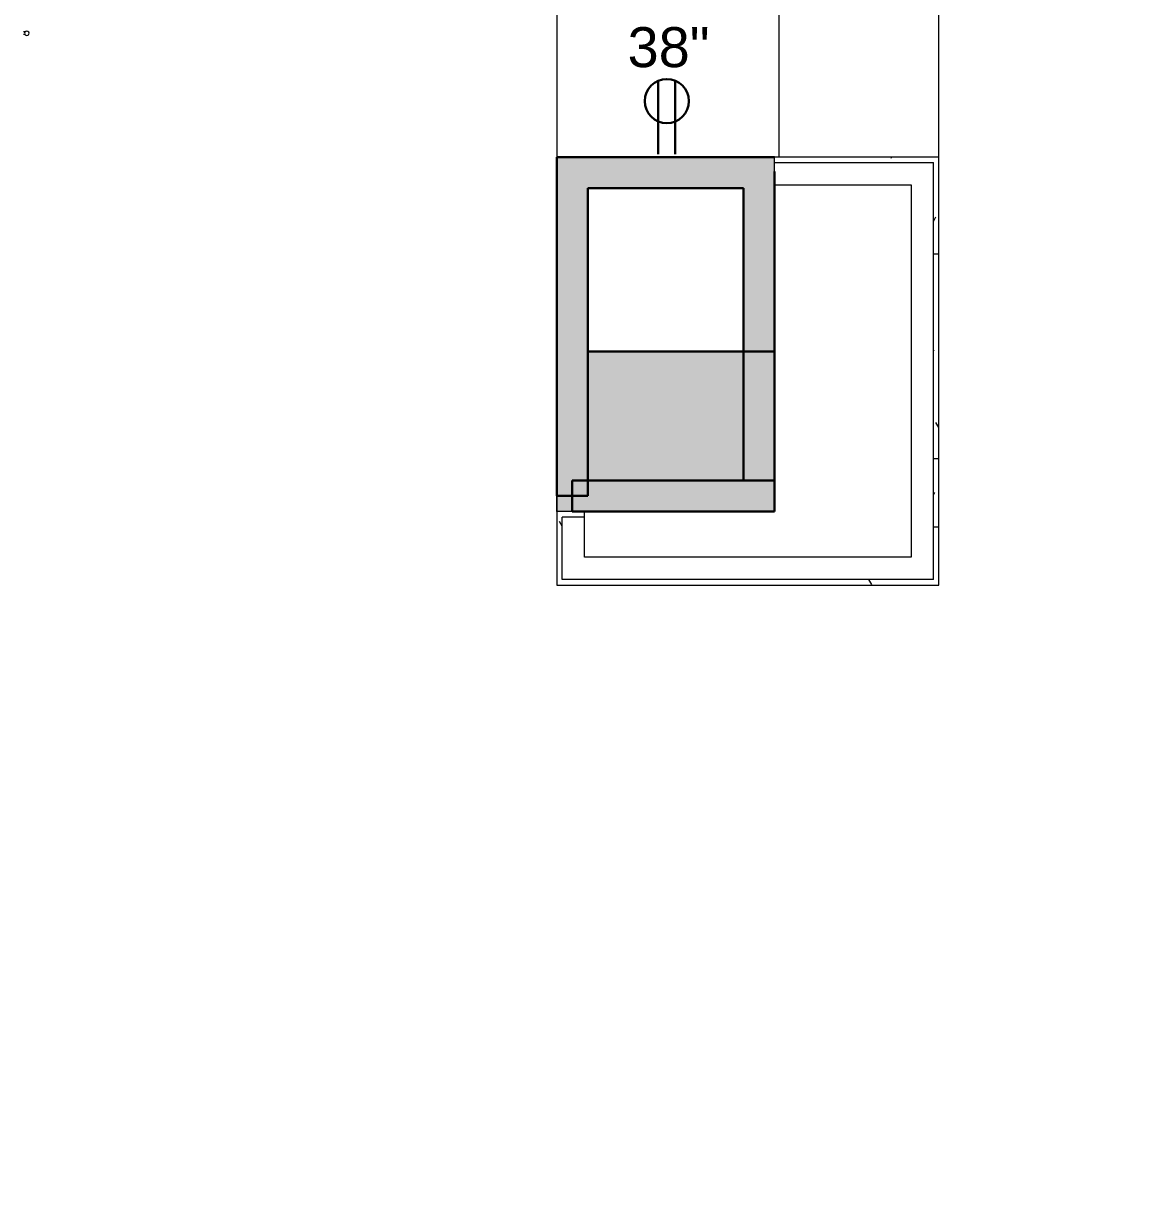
# Model space of a CAD drawing. Header units: inches. Extents: x 1808 to 2428, y 950 to 1857.
# Drawn here: x 2121.1 to 2245.8, y 1364.3 to 1496.6 of the extents above; entities that cross this region are included whole.
import ezdxf

# ---------------------------------------------------------------- set-up
doc = ezdxf.new("R2010")
doc.units = ezdxf.units.IN
doc.header["$MEASUREMENT"] = 0
for name, color, linetype, lineweight in [('1600 K ST MEZZANINE_dwg', 8, 'Continuous', 9), ('A-ANNO-NOTE', 131, 'Continuous', 40), ('A-Cols-Bldg', 7, 'Continuous', 9), ('A-GENM', 13, 'Continuous', 18), ('A-WALL', 113, 'Continuous', 18), ('A-WALL-PATT', 111, 'Continuous', 18), ('I-WALL', 2, 'Continuous', 18), ('Q-CASE', 31, 'Continuous', 9), ('Q-SPCQ', 91, 'Continuous', 9)]:
    doc.layers.add(name, color=color, linetype=linetype, lineweight=lineweight)
doc.styles.add('Swis721 Lt BT', font='swissl.ttf', dxfattribs={"height": 4.5})
pattern_1 = [(0, (0, 0), (15.36, 3.84), [0.634, -10.886, 0.634, -10.886, -61.44]), (0, (0, 0), (15.36, 3.84), [-23.04, 0.634, -22.406, 0.634, -10.886, -26.88]), (0, (0, 0), (15.36, 3.84), [-57.6, 0.634, -7.046, 0.634, -18.566]), (120, (5.76, 1.92), (-11.0055376, 11.38215), [0.634, -10.886, 0.634, -10.886, -61.44]), (120, (5.76, 1.92), (-11.0055376, 11.38215), [-23.04, 0.634, -22.406, 0.634, -10.886, -26.88]), (120, (5.76, 1.92), (-11.0055376, 11.38215), [-57.6, 0.634, -7.046, 0.634, -18.566]), (240, (7.68, 9.6), (-4.3544624, -15.22215), [0.634, -10.886, 0.634, -10.886, -61.44]), (240, (7.68, 9.6), (-4.3544624, -15.22215), [-23.04, 0.634, -22.406, 0.634, -10.886, -26.88]), (240, (7.68, 9.6), (-4.3544624, -15.22215), [-57.6, 0.634, -7.046, 0.634, -18.566])]

# ---------------------------------------------------------------- blocks, each defined once
blk = doc.blocks.new('1600 K ST MEZZANINE_dwg-7073454-MEZZANINE  POWER _ SIGNAL')
at = {"layer": 'A-Cols-Bldg'}
h = blk.add_hatch(color=256, dxfattribs=at)
h.paths.add_polyline_path([(2381.7, 1041.2), (2412.08, 1041.2), (2412.08, 1061.08), (2411.83, 1061.08), (2411.83, 1057.59), (2381.7, 1057.59)], flags=0)
h.paths.add_polyline_path([(2200.34, 1270.53), (2200.38, 1270.53), (2200.38, 1270.58), (2176.63, 1270.58), (2176.63, 1270.53), (2189.66, 1270.53)], flags=0)
h.paths.add_polyline_path([(2181.75, 1441.73), (2182.88, 1441.73), (2182.88, 1443.48), (2181.13, 1443.48), (2181.13, 1441.73)], flags=0)
h.paths.add_polyline_path([(2374.63, 1442.73), (2374.63, 1446.22), (2367.63, 1446.22), (2367.63, 1442.73), (2369.49, 1442.73)], flags=0)
for p, q in [((2181.13, 1441.73), (2181.13, 1443.48)), ((2181.13, 1443.48), (2181.13, 1441.73))]:
    blk.add_line(p, q, dxfattribs=at)
blk = doc.blocks.new('Generic Models 1 - Generic Models 1-7194762-MEZZANINE  POWER _ SIGNAL')
at = {"layer": 'A-GENM', "lineweight": 9}
h = blk.add_hatch(color=7, dxfattribs=at)
h.paths.add_polyline_path([(2189.66, 1049.66), (2200.38, 1049.66), (2200.38, 1062.93), (2173, 1062.93), (2173, 1049.66)], flags=0)
h.paths.add_polyline_path([(2200.38, 1262.58), (2200.38, 1270.53), (2176.63, 1270.53), (2176.63, 1262.58), (2189.66, 1262.58)], flags=0)
h.paths.add_polyline_path([(2367.13, 1346.73), (2374.63, 1346.73), (2374.63, 1365.98), (2367.13, 1365.98), (2367.13, 1358.18)], flags=0)
h.paths.add_polyline_path([(1921.63, 1443.7), (1951.63, 1443.7), (1951.63, 1459.54), (1921.63, 1459.54), (1921.63, 1449.7)], flags=0)
h.paths.add_polyline_path([(2184.63, 1445.23), (2205.63, 1445.23), (2205.63, 1459.73), (2184.63, 1459.73)], flags=0)
h.paths.add_polyline_path([(2367.63, 1446.22), (2374.63, 1446.22), (2374.63, 1459.73), (2367.63, 1459.73)], flags=0)
h.paths.add_polyline_path([(1844.88, 1610.85), (1844.88, 1660.6), (1829.88, 1660.6), (1829.88, 1665.6), (1819.63, 1665.6), (1819.63, 1610.85)], flags=0)
h.paths.add_polyline_path([(2374.63, 1630.31), (2374.63, 1681.1), (2365.13, 1681.1), (2365.13, 1630.31)], flags=0)
h.paths.add_polyline_path([(1991.25, 1642.75), (2009.38, 1642.75), (2009.38, 1665.6), (1990.88, 1665.6), (1990.88, 1642.75), (1991.2, 1642.75)], flags=0)
h.paths.add_polyline_path([(2224.38, 1646.48), (2224.38, 1665.6), (2205.88, 1665.6), (2205.88, 1646.48), (2224.13, 1646.48)], flags=0)
h.paths.add_polyline_path([(2009.38, 1819.62), (2009.88, 1819.62), (2009.88, 1844.85), (1990.83, 1844.85), (1990.83, 1844.2), (1990.88, 1844.2), (1990.88, 1819.62)], flags=0)
h.paths.add_polyline_path([(2205.88, 1833.6), (2232.75, 1833.6), (2232.75, 1844.85), (2205.88, 1844.85)], flags=0)
h.paths.add_polyline_path([(1828.13, 1833.6), (1828.13, 1844.85), (1819.63, 1844.85), (1819.63, 1833.6)], flags=0)
h.paths.add_polyline_path([(2374.63, 1836.23), (2374.63, 1844.85), (2356.63, 1844.85), (2356.63, 1836.23)], flags=0)
h.paths.add_polyline_path([(1913.9, 1836.6), (1913.9, 1844.85), (1899.93, 1844.85), (1899.93, 1836.6)], flags=0)
h.paths.add_polyline_path([(2114.57, 1836.6), (2114.57, 1844.85), (2094.6, 1844.85), (2094.6, 1836.6), (2110.29, 1836.6)], flags=0)
at = {"layer": 'A-GENM', "color": 8, "lineweight": 30}
for p, q in [((2184.63, 1459.73), (2184.63, 1445.23)), ((2205.63, 1459.73), (2184.63, 1459.73)), ((2205.63, 1445.23), (2205.63, 1459.73)), ((2184.63, 1445.23), (2205.63, 1445.23))]:
    blk.add_line(p, q, dxfattribs=at)
blk = doc.blocks.new('bar height seating1 - bar height seating-7753377-MEZZANINE  POWER _ SIGNAL')
at = {"layer": 'Q-CASE'}
for p, q in [((2224.13, 1570.31), (2181.13, 1570.31)), ((2181.13, 1570.31), (2181.13, 1561.25)), ((2224.13, 1481.61), (2224.13, 1570.31)), ((2181.13, 1561.25), (2206.13, 1561.25)), ((2206.13, 1561.25), (2206.13, 1481.61))]:
    blk.add_line(p, q, dxfattribs=at)
blk = doc.blocks.new('A-UC Refrigerator - BEVERAGE FRIDGE-7922818-MEZZANINE  POWER _ SIGNAL')
at = {"layer": 'Q-SPCQ'}
for p, q in [((-8.62, -16.88), (-8.62, -17.03)), ((-8.62, -16.88), (-8.62, -17.03)), ((-8.37, -17.05), (-8.37, -16.88)), ((-8.37, -17.05), (-8.37, -16.88))]:
    blk.add_line(p, q, dxfattribs=at)
for start, end in [(90, 270), (270, 90)]:
    blk.add_arc((-8.52, -17.25), 0.25, start, end, dxfattribs=at)

msp = doc.modelspace()

# ---------------------------------------------------------------- hatches: boundary and pattern name
at = {"layer": 'A-WALL-PATT', "lineweight": 9}
for points in [[(2191.73, 1478.11), (2202.13, 1478.11), (2202.13, 1479.98), (2205.63, 1479.98), (2205.63, 1481.61), (2181.13, 1481.61), (2181.13, 1478.11), (2189.66, 1478.11)], [(2181.13, 1443.48), (2184.63, 1443.48), (2184.63, 1478.11), (2181.13, 1478.11), (2181.13, 1445.23)], [(2189.66, 1441.73), (2202.13, 1441.73), (2202.13, 1445.23), (2184.63, 1445.23), (2184.63, 1443.48), (2182.88, 1443.48), (2182.88, 1441.73), (2184.63, 1441.73)]]:
    msp.add_hatch(color=7, dxfattribs=at).paths.add_polyline_path(points, flags=0)
h = msp.add_hatch(dxfattribs=at)
h.set_pattern_fill('FP_1', color=256, style=0, pattern_type=2)
h.set_pattern_definition(pattern_1)
h.paths.add_polyline_path([(2223.5, 1480.98), (2224.13, 1480.98), (2224.13, 1481.61), (2205.63, 1481.61), (2205.63, 1480.98), (2221, 1480.98)], flags=0)
h = msp.add_hatch(dxfattribs=at)
h.set_pattern_fill('FP_1', color=256, style=0, pattern_type=2)
h.set_pattern_definition(pattern_1)
h.paths.add_polyline_path([(2224.13, 1434.07), (2224.13, 1480.98), (2223.5, 1480.98), (2223.5, 1434.07)], flags=0)
h = msp.add_hatch(color=7, dxfattribs=at)
h.paths.add_polyline_path([(2205.63, 1441.73), (2205.63, 1445.23), (2202.13, 1445.23), (2202.13, 1441.73)], flags=0)
h.paths.add_polyline_path([(2202.13, 1459.73), (2205.63, 1459.73), (2205.63, 1479.98), (2202.13, 1479.98), (2202.13, 1474.89)], flags=0)
h = msp.add_hatch(dxfattribs=at)
h.set_pattern_fill('FP_1', color=256, style=0, pattern_type=2)
h.set_pattern_definition(pattern_1)
h.paths.add_polyline_path([(2181.75, 1433.44), (2181.75, 1441.1), (2184.25, 1441.1), (2184.25, 1441.73), (2181.13, 1441.73), (2181.13, 1433.44)], flags=0)
h = msp.add_hatch(dxfattribs=at)
h.set_pattern_fill('FP_1', color=256, style=0, pattern_type=2)
h.set_pattern_definition(pattern_1)
h.paths.add_polyline_path([(2205.63, 1433.44), (2224.13, 1433.44), (2224.13, 1434.07), (2181.75, 1434.07), (2181.75, 1433.44), (2202.13, 1433.44)], flags=0)

# ---------------------------------------------------------------- linework, layer by layer
at = {"layer": 'A-ANNO-NOTE', "lineweight": 30}
for p, q in [((2192.55, 1481.93), (2192.55, 1490.2)), ((2192.55, 1481.93), (2192.55, 1490.2)), ((2194.47, 1481.93), (2194.47, 1490.2))]:
    msp.add_line(p, q, dxfattribs=at)
msp.add_circle((2193.51, 1487.91), 2.48, dxfattribs=at)
at = {"layer": 'A-WALL', "color": 55}
msp.add_line((2205.63, 1479.98), (2205.63, 1481.61), dxfattribs=at)
at = {"layer": 'A-WALL'}
for p, q in [((2205.63, 1480.98), (2223.5, 1480.98)), ((2223.5, 1434.07), (2223.5, 1480.98)), ((2181.75, 1434.07), (2181.75, 1441.1)), ((2184.25, 1441.1), (2181.75, 1441.1)), ((2223.5, 1434.07), (2181.75, 1434.07))]:
    msp.add_line(p, q, dxfattribs=at)
at = {"layer": 'I-WALL', "color": 8, "lineweight": 30}
for p, q in [((2205.63, 1481.61), (2181.13, 1481.61)), ((2181.13, 1481.61), (2181.13, 1443.48)), ((2205.63, 1441.73), (2205.63, 1479.98)), ((2184.63, 1478.11), (2202.13, 1478.11)), ((2184.63, 1443.48), (2184.63, 1478.11)), ((2202.13, 1478.11), (2202.13, 1445.23)), ((2202.13, 1445.23), (2182.88, 1445.23)), ((2182.88, 1445.23), (2182.88, 1441.73)), ((2181.13, 1443.48), (2184.63, 1443.48)), ((2182.88, 1441.73), (2205.63, 1441.73))]:
    msp.add_line(p, q, dxfattribs=at)
at = {"layer": 'I-WALL'}
for p, q in [((2224.13, 1481.61), (2205.63, 1481.61)), ((2224.13, 1433.44), (2224.13, 1481.61)), ((2205.63, 1478.48), (2221, 1478.48)), ((2221, 1478.48), (2221, 1436.57)), ((2181.13, 1441.73), (2181.13, 1433.44)), ((2182.88, 1441.73), (2181.13, 1441.73)), ((2184.25, 1436.57), (2184.25, 1441.73)), ((2221, 1436.57), (2184.25, 1436.57)), ((2181.13, 1433.44), (2224.13, 1433.44))]:
    msp.add_line(p, q, dxfattribs=at)
at = {"layer": 'Q-CASE'}
msp.add_line((2181.13, 1561.25), (2181.13, 1481.61), dxfattribs=at)

# ---------------------------------------------------------------- block references
at = {"layer": '1600 K ST MEZZANINE_dwg', "color": 7}
msp.add_blockref('1600 K ST MEZZANINE_dwg-7073454-MEZZANINE  POWER _ SIGNAL', (0, 0), dxfattribs=at)
at = {"layer": 'A-GENM', "lineweight": 9}
msp.add_blockref('Generic Models 1 - Generic Models 1-7194762-MEZZANINE  POWER _ SIGNAL', (0, 0), dxfattribs=at)
at = {"layer": 'Q-CASE'}
msp.add_blockref('bar height seating1 - bar height seating-7753377-MEZZANINE  POWER _ SIGNAL', (0, 0), dxfattribs=at)
at = {"layer": 'Q-SPCQ', "rotation": 89.99999999999967}
msp.add_blockref('A-UC Refrigerator - BEVERAGE FRIDGE-7922818-MEZZANINE  POWER _ SIGNAL', (2104.25, 1504.06), dxfattribs=at)

# ---------------------------------------------------------------- texts
at = {"layer": 'A-ANNO-NOTE', "lineweight": 9, "insert": (2189.1, 1496.23), "char_height": 4.5, "width": 10.302, "attachment_point": 1, "style": 'Swis721 Lt BT'}
msp.add_mtext('38"', dxfattribs=at)

doc.saveas('drawing.dxf')
